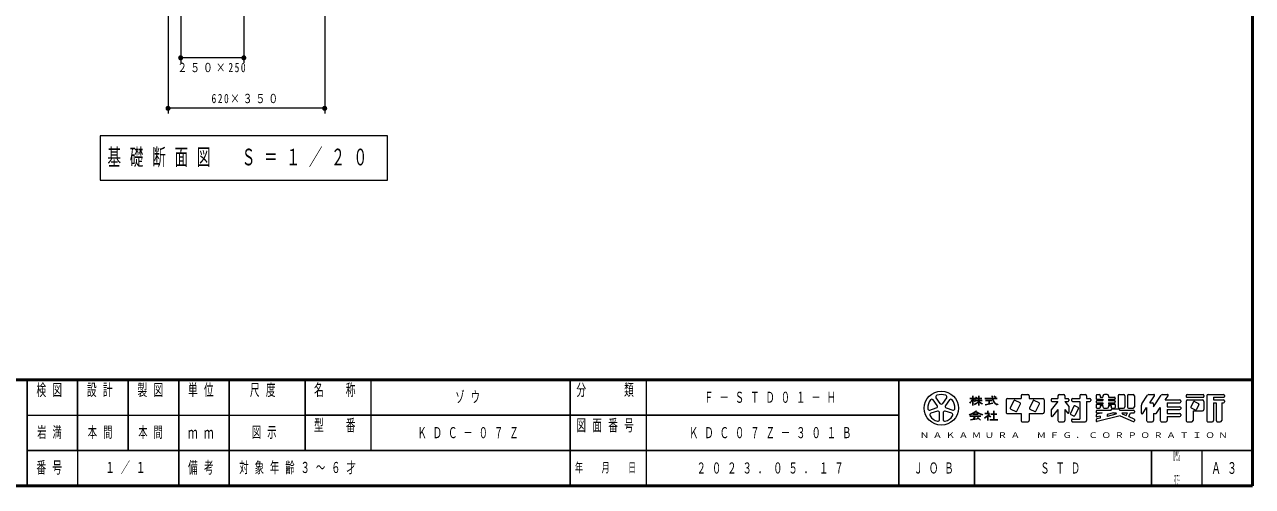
# Model space of a CAD drawing. Units: millimetres on the paper. Extents: x 1295 to 1680, y 0 to 267.
# Drawn here: x 1437 to 1680, y -0.1 to 91.3 of the extents above; entities that cross this region are included whole.
import ezdxf
from ezdxf.enums import TextEntityAlignment as Align

# ---------------------------------------------------------------- set-up
doc = ezdxf.new("R2010")
doc.units = ezdxf.units.MM
doc.layers.add('1_20', color=7, linetype='Continuous', lineweight=13)
doc.layers.add('NAKAMURA図枠', color=7, linetype='Continuous', lineweight=13)
doc.layers.add('図面情報', color=7, linetype='Continuous')
doc.styles.add('ＭＳ ゴシック', font='')
doc.styles.get('ＭＳ ゴシック').set_extended_font_data('MS Gothic')

# ---------------------------------------------------------------- blocks, each defined once
blk = doc.blocks.new('filled_dot')
at = {"color": 0, "linetype": 'Continuous', "lineweight": -2, "const_width": 1.25}
blk.add_lwpolyline([(-0.625, 0, 1), (0.625, 0, 1)], format="xyb", close=True, dxfattribs=at)

msp = doc.modelspace()

# ---------------------------------------------------------------- linework, layer by layer
at = {"layer": '1_20'}
for p, q in [((1467.896, 108.732), (1467.896, 83.732)), ((1465.396, 103.732), (1465.396, 73.732)), ((1496.396, 103.732), (1496.396, 73.732)), ((1480.396, 93.732), (1480.396, 83.732)), ((1480.396, 84.732), (1467.896, 84.732)), ((1496.396, 74.732), (1465.396, 74.732)), ((1451.996, 69.293), (1451.996, 60.493)), ((1508.796, 69.293), (1451.996, 69.293)), ((1508.796, 60.493), (1508.796, 69.293)), ((1451.996, 60.493), (1508.796, 60.493))]:
    msp.add_line(p, q, dxfattribs=at)
at = {"layer": 'NAKAMURA図枠', "lineweight": 50}
for p, q in [((1680, 0), (1680, 267)), ((1295, 21), (1680, 21)), ((1295, 0), (1680, 0))]:
    msp.add_line(p, q, dxfattribs=at)
at = {"layer": 'NAKAMURA図枠', "color": 211, "lineweight": 25}
for p, q in [((1437.5, 21), (1437.5, 0)), ((1447.5, 21), (1447.5, 7)), ((1457.5, 21), (1457.5, 7)), ((1467.5, 21), (1467.5, 0)), ((1477.5, 21), (1477.5, 7)), ((1492.5, 21), (1492.5, 7)), ((1545, 21), (1545, 0)), ((1610, 21), (1610, 0)), ((1492.5, 14), (1610, 14)), ((1437.5, 7), (1680, 7)), ((1660, 7), (1660, 0))]:
    msp.add_line(p, q, dxfattribs=at)
at = {"layer": 'NAKAMURA図枠'}
for p, q in [((1505.5, 21), (1505.5, 7)), ((1560, 21), (1560, 0)), ((1617.371, 17.393), (1618.156, 16.313)), ((1618.702, 16.313), (1619.487, 17.393)), ((1631.524, 17.253), (1634.224, 17.253)), ((1634.224, 17.793), (1634.224, 17.253)), ((1634.494, 18.063), (1635.574, 18.063)), ((1635.844, 17.793), (1635.844, 17.253)), ((1635.844, 17.253), (1638.544, 17.253)), ((1640.164, 17.091), (1640.164, 16.875)), ((1640.326, 17.253), (1641.514, 17.253)), ((1641.514, 17.793), (1641.514, 17.253)), ((1641.784, 18.063), (1642.594, 18.063)), ((1642.864, 17.793), (1642.864, 17.253)), ((1642.864, 17.253), (1643.512, 17.253)), ((1643.674, 17.091), (1643.674, 16.875)), ((1644.214, 17.091), (1644.214, 16.875)), ((1644.376, 17.253), (1645.834, 17.253)), ((1645.834, 17.793), (1645.834, 17.253)), ((1646.104, 18.063), (1646.914, 18.063)), ((1647.184, 17.793), (1647.184, 17.253)), ((1647.184, 17.253), (1647.832, 17.253)), ((1647.994, 17.091), (1647.994, 16.875)), ((1649.074, 17.901), (1649.074, 17.28)), ((1649.236, 18.063), (1649.722, 18.063)), ((1649.236, 17.118), (1650.424, 17.118)), ((1649.884, 17.901), (1649.884, 17.523)), ((1649.884, 17.523), (1650.424, 17.523)), ((1650.424, 17.793), (1650.424, 17.523)), ((1650.424, 17.118), (1650.424, 16.848)), ((1651.234, 18.063), (1650.694, 18.063)), ((1651.504, 17.793), (1651.504, 17.523)), ((1651.504, 17.523), (1652.692, 17.523)), ((1651.504, 17.118), (1652.692, 17.118)), ((1651.504, 17.118), (1651.504, 16.848)), ((1652.854, 17.361), (1652.854, 17.28)), ((1653.394, 17.793), (1653.394, 15.633)), ((1653.664, 18.063), (1654.474, 18.063)), ((1654.744, 17.793), (1654.744, 15.633)), ((1655.284, 17.793), (1655.284, 15.633)), ((1655.554, 18.063), (1656.364, 18.063)), ((1656.634, 17.793), (1656.634, 15.633)), ((1658.12, 16.242), (1659.254, 17.943)), ((1659.479, 18.063), (1660.471, 18.063)), ((1659.694, 16.443), (1660.606, 17.811)), ((1660.414, 15.633), (1661.954, 17.943)), ((1662.179, 18.063), (1663.171, 18.063)), ((1662.754, 16.983), (1663.306, 17.811)), ((1666.894, 17.901), (1666.894, 17.685)), ((1667.056, 18.063), (1670.242, 18.063)), ((1667.056, 17.523), (1670.242, 17.523)), ((1670.404, 17.901), (1670.404, 17.685)), ((1670.944, 17.793), (1670.944, 12.933)), ((1671.214, 18.063), (1674.292, 18.063)), ((1672.294, 17.523), (1672.294, 16.983)), ((1672.294, 17.523), (1674.292, 17.523)), ((1674.454, 17.901), (1674.454, 17.685)), ((1616.172, 14.985), (1617.441, 15.397)), ((1617.65, 14.755), (1616.38, 14.343)), ((1617.61, 15.917), (1616.825, 16.997)), ((1620.478, 14.343), (1619.208, 14.755)), ((1620.033, 16.997), (1619.248, 15.917)), ((1619.417, 15.397), (1620.687, 14.985)), ((1631.254, 16.983), (1631.254, 14.553)), ((1632.802, 16.838), (1632.082, 15.4)), ((1632.155, 15.183), (1633.161, 14.68)), ((1634.025, 16.408), (1633.019, 16.911)), ((1633.378, 14.752), (1634.098, 16.19)), ((1636.582, 16.838), (1635.862, 15.4)), ((1635.935, 15.183), (1636.941, 14.68)), ((1637.805, 16.408), (1636.799, 16.911)), ((1637.158, 14.752), (1637.878, 16.19)), ((1638.814, 16.983), (1638.814, 14.553)), ((1641.514, 16.713), (1640.164, 15.026)), ((1640.164, 15.026), (1640.164, 13.868)), ((1640.326, 16.713), (1641.514, 16.713)), ((1641.514, 15.093), (1640.453, 13.766)), ((1641.514, 15.093), (1641.514, 12.933)), ((1642.864, 16.713), (1643.674, 15.701)), ((1642.864, 16.713), (1643.512, 16.713)), ((1642.864, 15.093), (1643.386, 14.441)), ((1642.864, 15.093), (1642.864, 12.933)), ((1643.674, 15.701), (1643.674, 14.543)), ((1644.682, 15.758), (1643.962, 14.32)), ((1644.376, 16.713), (1645.834, 16.713)), ((1645.546, 15.326), (1644.826, 13.888)), ((1644.899, 15.831), (1645.473, 15.544)), ((1645.834, 16.713), (1645.834, 13.203)), ((1647.184, 16.713), (1647.184, 12.933)), ((1647.184, 16.713), (1647.832, 16.713)), ((1649.074, 16.686), (1649.074, 16.605)), ((1649.074, 16.011), (1649.074, 15.525)), ((1649.074, 14.796), (1649.074, 14.58)), ((1649.236, 16.848), (1650.424, 16.848)), ((1649.236, 16.443), (1650.424, 16.443)), ((1649.236, 16.173), (1650.424, 16.173)), ((1649.236, 15.363), (1649.722, 15.363)), ((1649.236, 14.958), (1652.044, 14.958)), ((1649.884, 15.903), (1650.424, 15.903)), ((1649.884, 15.903), (1649.884, 15.525)), ((1650.424, 16.443), (1650.424, 16.173)), ((1650.424, 15.903), (1650.424, 15.633)), ((1650.694, 15.363), (1651.234, 15.363)), ((1651.504, 16.848), (1652.692, 16.848)), ((1651.504, 16.443), (1652.692, 16.443)), ((1651.504, 16.443), (1651.504, 16.173)), ((1651.504, 16.173), (1652.692, 16.173)), ((1651.504, 15.903), (1651.504, 15.633)), ((1651.504, 15.903), (1652.044, 15.903)), ((1652.044, 15.903), (1652.044, 15.525)), ((1652.044, 15.066), (1652.044, 14.958)), ((1652.206, 15.363), (1652.692, 15.363)), ((1652.206, 15.228), (1653.502, 15.228)), ((1652.854, 16.686), (1652.854, 16.605)), ((1652.854, 16.011), (1652.854, 15.525)), ((1653.664, 15.363), (1654.474, 15.363)), ((1653.664, 15.066), (1653.664, 14.958)), ((1653.664, 14.958), (1656.472, 14.958)), ((1655.554, 15.363), (1656.364, 15.363)), ((1656.634, 14.796), (1656.634, 14.58)), ((1657.984, 15.793), (1657.984, 14.413)), ((1658.281, 14.323), (1659.064, 15.498)), ((1659.064, 15.498), (1659.064, 12.933)), ((1659.694, 16.443), (1660.144, 16.443)), ((1660.414, 16.173), (1660.414, 15.633)), ((1661.034, 14.404), (1661.764, 15.498)), ((1661.764, 15.498), (1661.764, 12.933)), ((1662.754, 16.983), (1665.652, 16.983)), ((1663.114, 16.443), (1665.652, 16.443)), ((1663.114, 16.443), (1663.114, 15.633)), ((1663.114, 15.633), (1665.652, 15.633)), ((1663.114, 15.093), (1663.114, 14.283)), ((1663.114, 15.093), (1665.652, 15.093)), ((1665.814, 16.821), (1665.814, 16.605)), ((1665.814, 15.471), (1665.814, 15.255)), ((1666.894, 16.713), (1666.894, 12.933)), ((1667.164, 16.983), (1670.134, 16.983)), ((1668.334, 16.622), (1667.83, 15.616)), ((1667.903, 15.399), (1668.693, 15.004)), ((1668.244, 14.823), (1668.244, 12.933)), ((1668.244, 14.823), (1670.134, 14.823)), ((1668.551, 16.695), (1669.341, 16.3)), ((1669.414, 16.082), (1668.91, 15.076)), ((1670.404, 16.713), (1670.404, 15.093)), ((1672.294, 16.983), (1674.292, 16.983)), ((1672.294, 16.443), (1672.834, 16.443)), ((1672.294, 16.443), (1672.294, 12.933)), ((1672.834, 16.443), (1672.834, 12.933)), ((1673.914, 16.443), (1674.292, 16.443)), ((1673.914, 16.443), (1673.914, 12.933)), ((1674.454, 16.821), (1674.454, 16.605)), ((1437.5, 14), (1492.5, 14)), ((1618.092, 13.099), (1618.092, 14.434)), ((1618.767, 14.434), (1618.767, 13.099)), ((1631.524, 14.283), (1634.224, 14.283)), ((1634.224, 14.283), (1634.224, 12.933)), ((1634.494, 12.663), (1635.574, 12.663)), ((1635.844, 14.283), (1638.544, 14.283)), ((1635.844, 14.283), (1635.844, 12.933)), ((1641.784, 12.663), (1642.594, 12.663)), ((1644.035, 14.103), (1644.609, 13.816)), ((1644.214, 13.041), (1644.214, 12.825)), ((1644.376, 13.203), (1645.834, 13.203)), ((1644.376, 12.663), (1646.914, 12.663)), ((1649.074, 13.995), (1649.074, 13.773)), ((1649.074, 13.077), (1649.074, 12.854)), ((1650.26, 14.418), (1649.197, 14.152)), ((1649.884, 13.406), (1649.197, 13.234)), ((1649.236, 14.418), (1650.26, 14.418)), ((1653.85, 13.841), (1649.275, 12.697)), ((1649.884, 13.768), (1649.275, 13.615)), ((1649.884, 13.768), (1649.884, 13.406)), ((1652.487, 14.418), (1651.234, 14.105)), ((1652.977, 14.179), (1651.234, 13.743)), ((1651.234, 14.105), (1651.234, 13.743)), ((1652.487, 14.418), (1652.947, 14.418)), ((1653.85, 13.841), (1656.406, 12.705)), ((1654.229, 14.263), (1655.032, 13.906)), ((1654.262, 14.418), (1655.288, 14.418)), ((1655.032, 13.906), (1655.288, 14.418)), ((1655.526, 13.687), (1655.892, 14.418)), ((1655.526, 13.687), (1656.538, 13.237)), ((1655.892, 14.418), (1656.472, 14.418)), ((1656.634, 13.089), (1656.634, 12.853)), ((1659.334, 12.663), (1660.144, 12.663)), ((1660.414, 14.283), (1660.81, 14.283)), ((1660.414, 14.283), (1660.414, 12.933)), ((1662.034, 12.663), (1662.844, 12.663)), ((1663.114, 14.283), (1665.652, 14.283)), ((1663.114, 13.743), (1663.114, 12.933)), ((1663.114, 13.743), (1665.652, 13.743)), ((1665.814, 14.121), (1665.814, 13.905)), ((1667.164, 12.663), (1667.974, 12.663)), ((1671.214, 12.663), (1672.024, 12.663)), ((1673.104, 12.663), (1673.644, 12.663)), ((1447.5, 7), (1447.5, 0)), ((1670, 7), (1670, 0))]:
    msp.add_line(p, q, dxfattribs=at)
at = {"layer": 'NAKAMURA図枠', "lineweight": 25}
for p, q in [((1624.099, 17.253), (1625.044, 17.253)), ((1624.639, 17.793), (1624.639, 15.903)), ((1625.231, 17.253), (1626.475, 17.253)), ((1625.854, 17.793), (1625.854, 15.903)), ((1627.069, 17.253), (1629.499, 17.253)), ((1629.281, 17.467), (1628.84, 17.761)), ((1625.085, 16.848), (1626.529, 16.848)), ((1627.111, 16.02), (1628.647, 16.327)), ((1627.204, 16.848), (1628.419, 16.848)), ((1627.609, 14.823), (1627.609, 14.283)), ((1627.879, 16.848), (1627.879, 16.173)), ((1628.824, 14.823), (1628.824, 13.068)), ((1624.099, 13.784), (1626.259, 13.784)), ((1624.235, 13.067), (1625.887, 13.304)), ((1624.639, 14.148), (1625.719, 14.148)), ((1625.101, 13.784), (1624.711, 13.136)), ((1625.584, 13.607), (1626.19, 13.001)), ((1627.069, 14.283), (1627.949, 14.283)), ((1627.609, 13.91), (1627.609, 12.933)), ((1627.66, 13.96), (1628.204, 13.646)), ((1628.014, 13.068), (1629.634, 13.068)), ((1628.217, 14.148), (1629.432, 14.148)), ((1477.5, 7), (1477.5, 0)), ((1625, 7), (1625, 0))]:
    msp.add_line(p, q, dxfattribs=at)
at = {"layer": 'NAKAMURA図枠'}
msp.add_circle((1618.429, 15.363), 3.375, dxfattribs=at)
for centre, radius, start, end in [((1616.552, 16.798), 0.338, 35.99999, 142.60154), ((1617.644, 17.592), 0.338, 109.39847, 215.99997), ((1618.429, 15.363), 2.7, 70.60155, 109.39847), ((1619.214, 17.592), 0.338, 324, 70.60155), ((1620.306, 16.798), 0.338, 37.39846, 143.99995), ((1631.524, 16.983), 0.27, 89.99998, 179.99996), ((1634.494, 17.793), 0.27, 89.99998, 179.99996), ((1635.574, 17.793), 0.27, 0, 89.99998), ((1638.544, 16.983), 0.27, 0, 89.99998), ((1640.326, 17.091), 0.162, 89.99998, 179.99996), ((1641.784, 17.793), 0.27, 89.99998, 179.99996), ((1642.594, 17.793), 0.27, 0, 89.99998), ((1643.512, 17.091), 0.162, 0, 89.99998), ((1644.376, 17.091), 0.162, 89.99998, 179.99996), ((1646.104, 17.793), 0.27, 89.99998, 179.99996), ((1646.914, 17.793), 0.27, 0, 89.99998), ((1647.832, 17.091), 0.162, 0, 89.99998), ((1649.236, 17.901), 0.162, 89.99998, 179.99996), ((1649.236, 17.28), 0.162, 179.99998, 270.00002), ((1649.722, 17.901), 0.162, 0, 89.99998), ((1650.694, 17.793), 0.27, 89.99998, 179.99996), ((1651.234, 17.793), 0.27, 0, 89.99998), ((1652.692, 17.361), 0.162, 0, 89.99998), ((1652.692, 17.28), 0.162, 270.00002, 0), ((1653.664, 17.793), 0.27, 89.99998, 179.99996), ((1654.474, 17.793), 0.27, 0, 89.99998), ((1655.554, 17.793), 0.27, 89.99998, 179.99996), ((1656.364, 17.793), 0.27, 0, 89.99998), ((1659.479, 17.793), 0.27, 89.99998, 146.30984), ((1660.471, 17.901), 0.162, 326.31015, 89.99998), ((1662.179, 17.793), 0.27, 89.99998, 146.3098), ((1663.171, 17.901), 0.162, 326.31003, 89.99998), ((1667.056, 17.901), 0.162, 89.99998, 179.99996), ((1667.056, 17.685), 0.162, 179.99998, 270.00002), ((1670.242, 17.901), 0.162, 0, 89.99998), ((1670.242, 17.685), 0.162, 270.00002, 0), ((1671.214, 17.793), 0.27, 89.99998, 179.99996), ((1674.292, 17.901), 0.162, 0, 89.99998), ((1674.292, 17.685), 0.162, 270.00002, 0), ((1618.429, 15.363), 2.7, 142.60154, 181.39846), ((1616.067, 15.306), 0.338, 181.39848, 287.99997), ((1617.337, 15.718), 0.338, 287.99998, 35.99999), ((1617.754, 14.434), 0.338, 359.99997, 107.99999), ((1618.429, 16.512), 0.338, 215.99998, 324), ((1619.104, 14.434), 0.338, 71.99997, 179.99999), ((1619.521, 15.718), 0.338, 143.99996, 251.99999), ((1618.429, 15.363), 2.7, 358.60155, 37.39847), ((1620.791, 15.306), 0.338, 252.00001, 358.60156), ((1632.227, 15.328), 0.162, 153.43495, 243.43485), ((1632.946, 16.766), 0.162, 63.43492, 153.43499), ((1633.234, 14.825), 0.162, 243.43498, 333.43496), ((1633.953, 16.263), 0.162, 333.4349, 63.43487), ((1636.007, 15.328), 0.162, 153.43495, 243.43485), ((1636.726, 16.766), 0.162, 63.43492, 153.43499), ((1637.014, 14.825), 0.162, 243.43498, 333.43496), ((1637.733, 16.263), 0.162, 333.4349, 63.43487), ((1640.326, 16.875), 0.162, 179.99998, 270.00002), ((1643.512, 16.875), 0.162, 270.00002, 0), ((1644.376, 16.875), 0.162, 179.99998, 270.00002), ((1644.826, 15.686), 0.162, 63.43487, 153.43498), ((1645.401, 15.399), 0.162, 333.43492, 63.43493), ((1647.832, 16.875), 0.162, 270.00002, 0), ((1649.236, 16.686), 0.162, 89.99998, 179.99996), ((1649.236, 16.605), 0.162, 179.99998, 270.00002), ((1649.236, 16.011), 0.162, 89.99998, 179.99996), ((1649.236, 15.525), 0.162, 179.99998, 270.00002), ((1649.236, 14.796), 0.162, 89.99998, 179.99996), ((1649.236, 14.58), 0.162, 179.99998, 270.00002), ((1649.722, 15.525), 0.162, 270.00002, 0), ((1650.694, 15.633), 0.27, 179.99998, 270.00002), ((1651.234, 15.633), 0.27, 270.00002, 0), ((1652.206, 15.525), 0.162, 179.99998, 270.00002), ((1652.206, 15.066), 0.162, 89.99998, 179.99996), ((1652.692, 16.686), 0.162, 0, 89.99998), ((1652.692, 16.605), 0.162, 270.00002, 0), ((1652.692, 16.011), 0.162, 0, 89.99998), ((1652.692, 15.525), 0.162, 270.00002, 0), ((1653.664, 15.633), 0.27, 179.99998, 270.00002), ((1653.502, 15.066), 0.162, 0, 89.99998), ((1654.474, 15.633), 0.27, 270.00002, 0), ((1655.554, 15.633), 0.27, 179.99998, 270.00002), ((1656.364, 15.633), 0.27, 270.00002, 0), ((1656.472, 14.796), 0.162, 0, 89.99998), ((1656.472, 14.58), 0.162, 270.00002, 0), ((1658.794, 15.793), 0.81, 146.30999, 179.99996), ((1660.144, 16.173), 0.27, 0, 89.99998), ((1665.652, 16.821), 0.162, 0, 89.99998), ((1665.652, 16.605), 0.162, 270.00002, 0), ((1665.652, 15.471), 0.162, 0, 89.99998), ((1665.652, 15.255), 0.162, 270.00002, 0), ((1667.164, 16.713), 0.27, 89.99998, 179.99996), ((1667.975, 15.544), 0.162, 153.43517, 243.43529), ((1668.478, 16.55), 0.162, 63.43447, 153.43474), ((1668.766, 15.149), 0.162, 243.43534, 333.43491), ((1669.269, 16.155), 0.162, 333.43484, 63.43447), ((1670.134, 16.713), 0.27, 0, 89.99998), ((1670.134, 15.093), 0.27, 270.00002, 0), ((1674.292, 16.821), 0.162, 0, 89.99998), ((1674.292, 16.605), 0.162, 270.00002, 0), ((1616.484, 14.022), 0.338, 107.99999, 214.60154), ((1618.429, 15.363), 2.7, 214.60156, 253.39848), ((1617.754, 13.099), 0.338, 253.39847, 359.99997), ((1619.104, 13.099), 0.338, 179.99999, 286.60154), ((1618.429, 15.363), 2.7, 286.60155, 325.39847), ((1620.374, 14.022), 0.338, 325.39847, 71.99996), ((1631.524, 14.553), 0.27, 179.99998, 270.00002), ((1634.494, 12.933), 0.27, 179.99998, 270.00002), ((1635.574, 12.933), 0.27, 270.00002, 0), ((1638.544, 14.553), 0.27, 270.00002, 0), ((1640.326, 13.868), 0.162, 179.99998, 321.34037), ((1641.784, 12.933), 0.27, 179.99998, 270.00002), ((1642.594, 12.933), 0.27, 270.00002, 0), ((1643.512, 14.543), 0.162, 218.65962, 0), ((1644.107, 14.248), 0.162, 153.43487, 243.4348), ((1644.376, 13.041), 0.162, 89.99998, 179.99996), ((1644.376, 12.825), 0.162, 179.99998, 270.00002), ((1644.682, 13.961), 0.162, 243.43487, 333.43498), ((1646.914, 12.933), 0.27, 270.00002, 0), ((1649.236, 13.995), 0.162, 104.03614, 179.99996), ((1649.236, 13.773), 0.162, 179.99998, 284.03612), ((1649.236, 13.077), 0.162, 104.03614, 179.99996), ((1649.236, 12.854), 0.162, 179.99998, 284.03612), ((1652.947, 14.297), 0.121, 284.0365, 89.99998), ((1654.262, 14.337), 0.081, 89.99998, 246.03817), ((1656.472, 12.853), 0.162, 246.03699, 0), ((1656.472, 13.089), 0.162, 0, 66.03701), ((1658.146, 14.413), 0.162, 179.99998, 326.30997), ((1659.334, 12.933), 0.27, 179.99998, 270.00002), ((1660.144, 12.933), 0.27, 270.00002, 0), ((1660.81, 14.553), 0.27, 270.00002, 326.31002), ((1662.034, 12.933), 0.27, 179.99998, 270.00002), ((1662.844, 12.933), 0.27, 270.00002, 0), ((1665.652, 14.121), 0.162, 0, 89.99998), ((1665.652, 13.905), 0.162, 270.00002, 0), ((1667.164, 12.933), 0.27, 179.99998, 270.00002), ((1667.974, 12.933), 0.27, 270.00002, 0), ((1671.214, 12.933), 0.27, 179.99998, 270.00002), ((1672.024, 12.933), 0.27, 270.00002, 0), ((1673.104, 12.933), 0.27, 179.99998, 270.00002), ((1673.644, 12.933), 0.27, 270.00002, 0)]:
    msp.add_arc(centre, radius, start, end, dxfattribs=at)
at = {"layer": 'NAKAMURA図枠', "lineweight": 25}
for centre, radius, start, end in [((1622.534, 18.084), 2.285, 311.36185, 337.13638), ((1626.617, 18.427), 2.345, 212.50346, 230.00631), ((1623.998, 18.047), 1.467, 313.72108, 343.54317), ((1630.437, 17.694), 1.953, 177.09472, 240.51891), ((1623.102, 17.257), 3.32, 285.11261, 313.40619), ((1623.626, 18.818), 3.034, 295.86917, 317.23867), ((1627.23, 17.194), 3.192, 231.17281, 259.75506), ((1628.082, 18.818), 3.034, 222.76131, 240.10806), ((1628.46, 16.805), 1.299, 321.42112, 334.8249), ((1624.34, 17.226), 4.657, 304.87257, 320.80411)]:
    msp.add_arc(centre, radius, start, end, dxfattribs=at)

# ---------------------------------------------------------------- block references
at = {"layer": '1_20', "xscale": 0.4, "yscale": 0.4}
for p in [(1467.896, 84.732), (1465.396, 74.732)]:
    msp.add_blockref('filled_dot', p, dxfattribs=at)
at = {"layer": '1_20', "xscale": 0.4, "yscale": 0.4, "rotation": 180}
for p in [(1480.396, 84.732), (1496.396, 74.732)]:
    msp.add_blockref('filled_dot', p, dxfattribs=at)

# ---------------------------------------------------------------- texts
at = {"layer": '1_20', "style": 'ＭＳ ゴシック'}
for s, insert, char_height, attachment_point in [('\\T1.32;\\W0.75;２５０×250', (1474.146, 83.732), 1.833, 2), ('\\T1.32;\\W0.75;620×３５０', (1480.896, 75.732), 1.833, 8), ('\\T1.64;\\W0.6;基礎断面図\u3000Ｓ＝１／２０', (1453.396, 64.893), 3.299, 4)]:
    msp.add_mtext(s, dxfattribs=dict(at, insert=insert, char_height=char_height, attachment_point=attachment_point))
at = {"layer": 'NAKAMURA図枠', "style": 'ＭＳ ゴシック'}
for s, width, p in [('ＤＷＧ', 0.15, (1665, 6)), ('ＳＩＺＥ', 0.1, (1665, 1))]:
    msp.add_text(s, height=2.199, dxfattribs=dict(at, width=width)).set_placement(p, align=Align.MIDDLE_CENTER)
at = {"layer": 'NAKAMURA図枠', "color": 4, "style": 'ＭＳ ゴシック'}
for s, insert, char_height, attachment_point in [('\\T1.64;\\W0.6;検図', (1442.5, 20.167), 2.346, 2), ('\\T1.64;\\W0.6;設計', (1452.5, 20.167), 2.346, 2), ('\\T1.64;\\W0.6;製図', (1462.5, 20.167), 2.346, 2), ('\\T1.64;\\W0.6;単位', (1472.5, 20.167), 2.346, 2), ('\\T1.64;\\W0.6;尺度', (1484.75, 20.167), 2.346, 2), ('\\T1.64;\\W0.6;名\u3000称', (1499, 20.167), 2.346, 2), ('\\T1.64;\\W0.6;分\u3000\u3000類', (1552.5, 20.167), 2.346, 2), ('\\T1.64;\\W0.6;型\u3000番', (1499, 13.167), 2.346, 2), ('\\T1.64;\\W0.6;図面番号', (1552.5, 13.167), 2.346, 2), ('\\T1.64;\\W0.6;ｍｍ', (1472.5, 10.5), 2.346, 5), ('\\T1.39;\\W1.2;ＮＡＫＡＭＵＲＡ\u3000ＭＦＧ．ＣＯＲＰＯＲＡＴＩＯＮ', (1645, 10), 1.1, 5), ('\\T1.64;\\W0.6;番号', (1442.5, 3.5), 2.346, 5), ('\\T1.64;\\W0.6;備考', (1472.5, 3.5), 2.346, 5), ('\\T1.64;\\W0.6;年\u3000月\u3000日', (1552.5, 3.5), 1.906, 5), ('\\T1.64;\\W0.6;ＪＯＢ', (1617.5, 3.5), 2.199, 5), ('\\T1.64;\\W0.6;Ａ３', (1675, 3.5), 2.346, 5)]:
    msp.add_mtext(s, dxfattribs=dict(at, insert=insert, char_height=char_height, attachment_point=attachment_point))
at = {"layer": '図面情報', "char_height": 2.199, "attachment_point": 4, "style": 'ＭＳ ゴシック'}
for s, insert in [('\\T1.64;\\W0.6;ゾウ', (1522.25, 17.5)), ('\\T1.64;\\W0.6;Ｆ－ＳＴＤ０１－Ｈ', (1571.5, 17.5)), ('\\T1.64;\\W0.6;岩満', (1439.5, 10.5)), ('\\T1.64;\\W0.6;本間', (1449.5, 10.5)), ('\\T1.64;\\W0.6;本間', (1459.5, 10.5)), ('\\T1.64;\\W0.6;図示', (1482, 10.5)), ('\\T1.64;\\W0.6;ＫＤＣ－０７Ｚ', (1514.75, 10.5)), ('\\T1.64;\\W0.6;ＫＤＣ０７Ｚ－３０１Ｂ', (1568.5, 10.5)), ('\\T1.64;\\W0.6;１／１', (1453, 3.5)), ('\\T1.64;\\W0.6;対象年齢３～６才', (1479.5, 3.5)), ('\\T1.64;\\W0.6;２０２３．０５．１７', (1570, 3.5)), ('\\T1.64;\\W0.6;ＳＴＤ', (1638, 3.5))]:
    msp.add_mtext(s, dxfattribs=dict(at, insert=insert))

doc.saveas('drawing.dxf')
